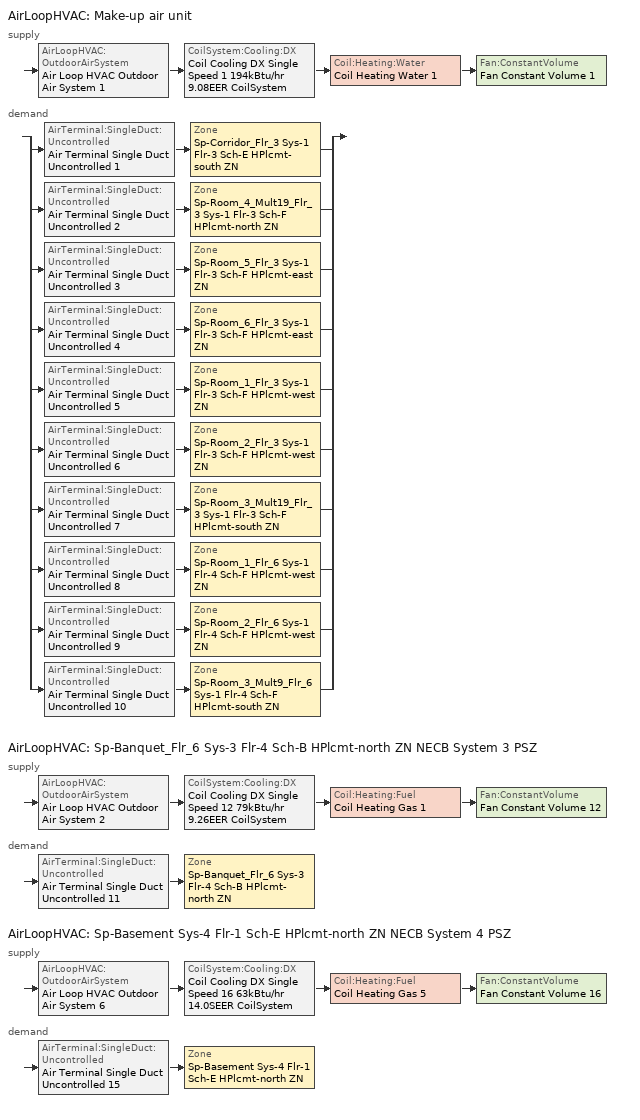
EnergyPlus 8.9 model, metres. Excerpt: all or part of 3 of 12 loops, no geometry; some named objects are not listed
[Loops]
AirLoopHVAC 'Make-up air unit'
 supply: AirLoopHVAC:OutdoorAirSystem 'Air Loop HVAC Outdoor Air System 1' > CoilSystem:Cooling:DX 'Coil Cooling DX Single Speed 1 194kBtu/hr 9.08EER CoilSystem' > Coil:Heating:Water 'Coil Heating Water 1' > Fan:ConstantVolume 'Fan Constant Volume 1'
 demand: split
  | AirTerminal:SingleDuct:Uncontrolled 'Air Terminal Single Duct Uncontrolled 1' > Zone 'Sp-Corridor_Flr_3 Sys-1 Flr-3 Sch-E HPlcmt-south ZN'
  | AirTerminal:SingleDuct:Uncontrolled 'Air Terminal Single Duct Uncontrolled 2' > Zone 'Sp-Room_4_Mult19_Flr_3 Sys-1 Flr-3 Sch-F HPlcmt-north ZN'
  | AirTerminal:SingleDuct:Uncontrolled 'Air Terminal Single Duct Uncontrolled 3' > Zone 'Sp-Room_5_Flr_3 Sys-1 Flr-3 Sch-F HPlcmt-east ZN'
  | AirTerminal:SingleDuct:Uncontrolled 'Air Terminal Single Duct Uncontrolled 4' > Zone 'Sp-Room_6_Flr_3 Sys-1 Flr-3 Sch-F HPlcmt-east ZN'
  | AirTerminal:SingleDuct:Uncontrolled 'Air Terminal Single Duct Uncontrolled 5' > Zone 'Sp-Room_1_Flr_3 Sys-1 Flr-3 Sch-F HPlcmt-west ZN'
  | AirTerminal:SingleDuct:Uncontrolled 'Air Terminal Single Duct Uncontrolled 6' > Zone 'Sp-Room_2_Flr_3 Sys-1 Flr-3 Sch-F HPlcmt-west ZN'
  | AirTerminal:SingleDuct:Uncontrolled 'Air Terminal Single Duct Uncontrolled 7' > Zone 'Sp-Room_3_Mult19_Flr_3 Sys-1 Flr-3 Sch-F HPlcmt-south ZN'
  | AirTerminal:SingleDuct:Uncontrolled 'Air Terminal Single Duct Uncontrolled 8' > Zone 'Sp-Room_1_Flr_6 Sys-1 Flr-4 Sch-F HPlcmt-west ZN'
  | AirTerminal:SingleDuct:Uncontrolled 'Air Terminal Single Duct Uncontrolled 9' > Zone 'Sp-Room_2_Flr_6 Sys-1 Flr-4 Sch-F HPlcmt-west ZN'
  | AirTerminal:SingleDuct:Uncontrolled 'Air Terminal Single Duct Uncontrolled 10' > Zone 'Sp-Room_3_Mult9_Flr_6 Sys-1 Flr-4 Sch-F HPlcmt-south ZN'
AirLoopHVAC 'Sp-Banquet_Flr_6 Sys-3 Flr-4 Sch-B HPlcmt-north ZN NECB System 3 PSZ'
 supply: AirLoopHVAC:OutdoorAirSystem 'Air Loop HVAC Outdoor Air System 2' > CoilSystem:Cooling:DX 'Coil Cooling DX Single Speed 12 79kBtu/hr 9.26EER CoilSystem' > Coil:Heating:Fuel 'Coil Heating Gas 1' > Fan:ConstantVolume 'Fan Constant Volume 12'
 demand: AirTerminal:SingleDuct:Uncontrolled 'Air Terminal Single Duct Uncontrolled 11' > Zone 'Sp-Banquet_Flr_6 Sys-3 Flr-4 Sch-B HPlcmt-north ZN'
AirLoopHVAC 'Sp-Basement Sys-4 Flr-1 Sch-E HPlcmt-north ZN NECB System 4 PSZ'
 supply: AirLoopHVAC:OutdoorAirSystem 'Air Loop HVAC Outdoor Air System 6' > CoilSystem:Cooling:DX 'Coil Cooling DX Single Speed 16 63kBtu/hr 14.0SEER CoilSystem' > Coil:Heating:Fuel 'Coil Heating Gas 5' > Fan:ConstantVolume 'Fan Constant Volume 16'
 demand: AirTerminal:SingleDuct:Uncontrolled 'Air Terminal Single Duct Uncontrolled 15' > Zone 'Sp-Basement Sys-4 Flr-1 Sch-E HPlcmt-north ZN'
[ZoneControl:Thermostat] Control Object Type 1=ThermostatSetpoint:DualSetpoint
Name | Zone or ZoneList | Control Type Schedule | Control Name 1
Sp-Banquet_Flr_6 Sys-3 Flr-4 Sch-B HPlcmt-north ZN Thermostat | Sp-Banquet_Flr_6 Sys-3 Flr-4 Sch-B HPlcmt-north ZN | Sp-Banquet_Flr_6 Sys-3 Flr-4 Sch-B HPlcmt-north ZN Thermostat Schedule | Space Function Dining area - other Thermostat 3
Sp-Basement Sys-4 Flr-1 Sch-E HPlcmt-north ZN Thermostat | Sp-Basement Sys-4 Flr-1 Sch-E HPlcmt-north ZN | Sp-Basement Sys-4 Flr-1 Sch-E HPlcmt-north ZN Thermostat Schedule | Space Function Storage room <= 5 m2 <= 100 m2-sch-E Thermostat 3
Sp-Corridor_Flr_3 Sys-1 Flr-3 Sch-E HPlcmt-south ZN Thermostat | Sp-Corridor_Flr_3 Sys-1 Flr-3 Sch-E HPlcmt-south ZN | Sp-Corridor_Flr_3 Sys-1 Flr-3 Sch-E HPlcmt-south ZN Thermostat Schedule | Space Function Corridor/Transition area - hospital-sch-E Thermostat 3
Sp-Room_1_Flr_3 Sys-1 Flr-3 Sch-F HPlcmt-west ZN Thermostat | Sp-Room_1_Flr_3 Sys-1 Flr-3 Sch-F HPlcmt-west ZN | Sp-Room_1_Flr_3 Sys-1 Flr-3 Sch-F HPlcmt-west ZN Thermostat Schedule | Space Function Guest room Thermostat 13
Sp-Room_1_Flr_6 Sys-1 Flr-4 Sch-F HPlcmt-west ZN Thermostat | Sp-Room_1_Flr_6 Sys-1 Flr-4 Sch-F HPlcmt-west ZN | Sp-Room_1_Flr_6 Sys-1 Flr-4 Sch-F HPlcmt-west ZN Thermostat Schedule | Space Function Guest room Thermostat 16
Sp-Room_2_Flr_3 Sys-1 Flr-3 Sch-F HPlcmt-west ZN Thermostat | Sp-Room_2_Flr_3 Sys-1 Flr-3 Sch-F HPlcmt-west ZN | Sp-Room_2_Flr_3 Sys-1 Flr-3 Sch-F HPlcmt-west ZN Thermostat Schedule | Space Function Guest room Thermostat 14
Sp-Room_2_Flr_6 Sys-1 Flr-4 Sch-F HPlcmt-west ZN Thermostat | Sp-Room_2_Flr_6 Sys-1 Flr-4 Sch-F HPlcmt-west ZN | Sp-Room_2_Flr_6 Sys-1 Flr-4 Sch-F HPlcmt-west ZN Thermostat Schedule | Space Function Guest room Thermostat 17
Sp-Room_3_Mult19_Flr_3 Sys-1 Flr-3 Sch-F HPlcmt-south ZN Thermostat | Sp-Room_3_Mult19_Flr_3 Sys-1 Flr-3 Sch-F HPlcmt-south ZN | Sp-Room_3_Mult19_Flr_3 Sys-1 Flr-3 Sch-F HPlcmt-south ZN Thermostat Schedule | Space Function Guest room Thermostat 15
Sp-Room_3_Mult9_Flr_6 Sys-1 Flr-4 Sch-F HPlcmt-south ZN Thermostat | Sp-Room_3_Mult9_Flr_6 Sys-1 Flr-4 Sch-F HPlcmt-south ZN | Sp-Room_3_Mult9_Flr_6 Sys-1 Flr-4 Sch-F HPlcmt-south ZN Thermostat Schedule | Space Function Guest room Thermostat 18
Sp-Room_4_Mult19_Flr_3 Sys-1 Flr-3 Sch-F HPlcmt-north ZN Thermostat | Sp-Room_4_Mult19_Flr_3 Sys-1 Flr-3 Sch-F HPlcmt-north ZN | Sp-Room_4_Mult19_Flr_3 Sys-1 Flr-3 Sch-F HPlcmt-north ZN Thermostat Schedule | Space Function Guest room Thermostat 10
Sp-Room_5_Flr_3 Sys-1 Flr-3 Sch-F HPlcmt-east ZN Thermostat | Sp-Room_5_Flr_3 Sys-1 Flr-3 Sch-F HPlcmt-east ZN | Sp-Room_5_Flr_3 Sys-1 Flr-3 Sch-F HPlcmt-east ZN Thermostat Schedule | Space Function Guest room Thermostat 11
Sp-Room_6_Flr_3 Sys-1 Flr-3 Sch-F HPlcmt-east ZN Thermostat | Sp-Room_6_Flr_3 Sys-1 Flr-3 Sch-F HPlcmt-east ZN | Sp-Room_6_Flr_3 Sys-1 Flr-3 Sch-F HPlcmt-east ZN Thermostat Schedule | Space Function Guest room Thermostat 12
[ThermostatSetpoint:DualSetpoint]
Name | Heating Setpoint Temperature Schedule | Cooling Setpoint Temperature Schedule
Space Function Dining area - other Thermostat 3 | NECB-B-Thermostat Setpoint-Heating | NECB-B-Thermostat Setpoint-Cooling
Space Function Storage room <= 5 m2 <= 100 m2-sch-E Thermostat 3; Space Function Corridor/Transition area - hospital-sch-E Thermostat 3 | NECB-E-Thermostat Setpoint-Heating | NECB-E-Thermostat Setpoint-Cooling
Space Function Guest room Thermostat 13; Space Function Guest room Thermostat 16; Space Function Guest room Thermostat 14; Space Function Guest room Thermostat 17; Space Function Guest room Thermostat 15; Space Function Guest room Thermostat 18; Space Function Guest room Thermostat 10; Space Function Guest room Thermostat 11; Space Function Guest room Thermostat 12 | NECB-F-Thermostat Setpoint-Heating | NECB-F-Thermostat Setpoint-Cooling
[AirTerminal:SingleDuct:Uncontrolled] Availability Schedule=Always On Discrete; Maximum Air Flow Rate {m3/s}=AutoSize
Air Terminal Single Duct Uncontrolled 11; Air Terminal Single Duct Uncontrolled 15; Air Terminal Single Duct Uncontrolled 1; Air Terminal Single Duct Uncontrolled 5; Air Terminal Single Duct Uncontrolled 8; Air Terminal Single Duct Uncontrolled 6; Air Terminal Single Duct Uncontrolled 9; Air Terminal Single Duct Uncontrolled 7; Air Terminal Single Duct Uncontrolled 10; Air Terminal Single Duct Uncontrolled 2; Air Terminal Single Duct Uncontrolled 3; Air Terminal Single Duct Uncontrolled 4
[Zone equipment]
Sp-Banquet_Flr_6 Sys-3 Flr-4 Sch-B HPlcmt-north ZN: Air Terminal Single Duct Uncontrolled 11, Zone HVAC Baseboard Convective Water 11
Sp-Basement Sys-4 Flr-1 Sch-E HPlcmt-north ZN: Air Terminal Single Duct Uncontrolled 15, Zone HVAC Baseboard Convective Water 15
Sp-Corridor_Flr_3 Sys-1 Flr-3 Sch-E HPlcmt-south ZN: Sp-Corridor_Flr_3 Sys-1 Flr-3 Sch-E HPlcmt-south ZN PTAC, Zone HVAC Baseboard Convective Water 1, Air Terminal Single Duct Uncontrolled 1
Sp-Room_1_Flr_3 Sys-1 Flr-3 Sch-F HPlcmt-west ZN: Sp-Room_1_Flr_3 Sys-1 Flr-3 Sch-F HPlcmt-west ZN PTAC, Zone HVAC Baseboard Convective Water 5, Air Terminal Single Duct Uncontrolled 5
Sp-Room_1_Flr_6 Sys-1 Flr-4 Sch-F HPlcmt-west ZN: Sp-Room_1_Flr_6 Sys-1 Flr-4 Sch-F HPlcmt-west ZN PTAC, Zone HVAC Baseboard Convective Water 8, Air Terminal Single Duct Uncontrolled 8
Sp-Room_2_Flr_3 Sys-1 Flr-3 Sch-F HPlcmt-west ZN: Sp-Room_2_Flr_3 Sys-1 Flr-3 Sch-F HPlcmt-west ZN PTAC, Zone HVAC Baseboard Convective Water 6, Air Terminal Single Duct Uncontrolled 6
Sp-Room_2_Flr_6 Sys-1 Flr-4 Sch-F HPlcmt-west ZN: Sp-Room_2_Flr_6 Sys-1 Flr-4 Sch-F HPlcmt-west ZN PTAC, Zone HVAC Baseboard Convective Water 9, Air Terminal Single Duct Uncontrolled 9
Sp-Room_3_Mult19_Flr_3 Sys-1 Flr-3 Sch-F HPlcmt-south ZN: Sp-Room_3_Mult19_Flr_3 Sys-1 Flr-3 Sch-F HPlcmt-south ZN PTAC, Zone HVAC Baseboard Convective Water 7, Air Terminal Single Duct Uncontrolled 7
Sp-Room_3_Mult9_Flr_6 Sys-1 Flr-4 Sch-F HPlcmt-south ZN: Sp-Room_3_Mult9_Flr_6 Sys-1 Flr-4 Sch-F HPlcmt-south ZN PTAC, Zone HVAC Baseboard Convective Water 10, Air Terminal Single Duct Uncontrolled 10
Sp-Room_4_Mult19_Flr_3 Sys-1 Flr-3 Sch-F HPlcmt-north ZN: Sp-Room_4_Mult19_Flr_3 Sys-1 Flr-3 Sch-F HPlcmt-north ZN PTAC, Zone HVAC Baseboard Convective Water 2, Air Terminal Single Duct Uncontrolled 2
Sp-Room_5_Flr_3 Sys-1 Flr-3 Sch-F HPlcmt-east ZN: Sp-Room_5_Flr_3 Sys-1 Flr-3 Sch-F HPlcmt-east ZN PTAC, Zone HVAC Baseboard Convective Water 3, Air Terminal Single Duct Uncontrolled 3
Sp-Room_6_Flr_3 Sys-1 Flr-3 Sch-F HPlcmt-east ZN: Sp-Room_6_Flr_3 Sys-1 Flr-3 Sch-F HPlcmt-east ZN PTAC, Zone HVAC Baseboard Convective Water 4, Air Terminal Single Duct Uncontrolled 4
[Sizing:Zone] Zone Cooling Design Supply Air Temperature Input Method=SupplyAirTemperature; Zone Cooling Design Supply Air Temperature {C}=13; Zone Cooling Design Supply Air Temperature Difference {deltaC}=11.11; Zone Heating Design Supply Air Temperature Input Method=SupplyAirTemperature; Zone Heating Design Supply Air Temperature {C}=43; Zone Heating Design Supply Air Temperature Difference {deltaC}=11.11; Zone Cooling Design Supply Air Humidity Ratio {kgWater/kgDryAir}=0.0085; Zone Heating Design Supply Air Humidity Ratio {kgWater/kgDryAir}=0.008; Zone Heating Sizing Factor=1.3; Zone Cooling Sizing Factor=1.1; Cooling Design Air Flow Method=DesignDay; Cooling Design Air Flow Rate {m3/s}=0; Cooling Minimum Air Flow per Zone Floor Area {m3/s-m2}=0.000762; Cooling Minimum Air Flow {m3/s}=0; Cooling Minimum Air Flow Fraction=0; Heating Design Air Flow Method=DesignDay; Heating Design Air Flow Rate {m3/s}=0; Heating Maximum Air Flow per Zone Floor Area {m3/s-m2}=0.002032; Heating Maximum Air Flow {m3/s}=0.141576; Heating Maximum Air Flow Fraction=0.3; Account for Dedicated Outdoor Air System=No
Name | Design Specification Outdoor Air Object | Design Specification Zone Air Distribution Object
Sp-Banquet_Flr_6 Sys-3 Flr-4 Sch-B HPlcmt-north ZN | Space Function Dining area - other Ventilation | Sp-Banquet_Flr_6 Sys-3 Flr-4 Sch-B HPlcmt-north ZN Design Spec Zone Air Dist
Sp-Basement Sys-4 Flr-1 Sch-E HPlcmt-north ZN | Space Function Storage room <= 5 m2 <= 100 m2-sch-E Ventilation | Sp-Basement Sys-4 Flr-1 Sch-E HPlcmt-north ZN Design Spec Zone Air Dist
Sp-Corridor_Flr_3 Sys-1 Flr-3 Sch-E HPlcmt-south ZN | Space Function Corridor/Transition area - hospital-sch-E Ventilation | Sp-Corridor_Flr_3 Sys-1 Flr-3 Sch-E HPlcmt-south ZN Design Spec Zone Air Dist
Sp-Room_1_Flr_3 Sys-1 Flr-3 Sch-F HPlcmt-west ZN | Space Function Guest room Ventilation | Sp-Room_1_Flr_3 Sys-1 Flr-3 Sch-F HPlcmt-west ZN Design Spec Zone Air Dist
Sp-Room_1_Flr_6 Sys-1 Flr-4 Sch-F HPlcmt-west ZN | Space Function Guest room Ventilation | Sp-Room_1_Flr_6 Sys-1 Flr-4 Sch-F HPlcmt-west ZN Design Spec Zone Air Dist
Sp-Room_2_Flr_3 Sys-1 Flr-3 Sch-F HPlcmt-west ZN | Space Function Guest room Ventilation | Sp-Room_2_Flr_3 Sys-1 Flr-3 Sch-F HPlcmt-west ZN Design Spec Zone Air Dist
Sp-Room_2_Flr_6 Sys-1 Flr-4 Sch-F HPlcmt-west ZN | Space Function Guest room Ventilation | Sp-Room_2_Flr_6 Sys-1 Flr-4 Sch-F HPlcmt-west ZN Design Spec Zone Air Dist
Sp-Room_3_Mult19_Flr_3 Sys-1 Flr-3 Sch-F HPlcmt-south ZN | Space Function Guest room Ventilation | Sp-Room_3_Mult19_Flr_3 Sys-1 Flr-3 Sch-F HPlcmt-south ZN Design Spec Zone Air Dist
Sp-Room_3_Mult9_Flr_6 Sys-1 Flr-4 Sch-F HPlcmt-south ZN | Space Function Guest room Ventilation | Sp-Room_3_Mult9_Flr_6 Sys-1 Flr-4 Sch-F HPlcmt-south ZN Design Spec Zone Air Dist
Sp-Room_4_Mult19_Flr_3 Sys-1 Flr-3 Sch-F HPlcmt-north ZN | Space Function Guest room Ventilation | Sp-Room_4_Mult19_Flr_3 Sys-1 Flr-3 Sch-F HPlcmt-north ZN Design Spec Zone Air Dist
Sp-Room_5_Flr_3 Sys-1 Flr-3 Sch-F HPlcmt-east ZN | Space Function Guest room Ventilation | Sp-Room_5_Flr_3 Sys-1 Flr-3 Sch-F HPlcmt-east ZN Design Spec Zone Air Dist
Sp-Room_6_Flr_3 Sys-1 Flr-3 Sch-F HPlcmt-east ZN | Space Function Guest room Ventilation | Sp-Room_6_Flr_3 Sys-1 Flr-3 Sch-F HPlcmt-east ZN Design Spec Zone Air Dist
[DesignSpecification:ZoneAirDistribution] Zone Air Distribution Effectiveness in Cooling Mode=1; Zone Air Distribution Effectiveness in Heating Mode=1
Sp-Banquet_Flr_6 Sys-3 Flr-4 Sch-B HPlcmt-north ZN Design Spec Zone Air Dist; Sp-Basement Sys-4 Flr-1 Sch-E HPlcmt-north ZN Design Spec Zone Air Dist; Sp-Corridor_Flr_3 Sys-1 Flr-3 Sch-E HPlcmt-south ZN Design Spec Zone Air Dist; Sp-Room_1_Flr_3 Sys-1 Flr-3 Sch-F HPlcmt-west ZN Design Spec Zone Air Dist; Sp-Room_1_Flr_6 Sys-1 Flr-4 Sch-F HPlcmt-west ZN Design Spec Zone Air Dist; Sp-Room_2_Flr_3 Sys-1 Flr-3 Sch-F HPlcmt-west ZN Design Spec Zone Air Dist; Sp-Room_2_Flr_6 Sys-1 Flr-4 Sch-F HPlcmt-west ZN Design Spec Zone Air Dist; Sp-Room_3_Mult19_Flr_3 Sys-1 Flr-3 Sch-F HPlcmt-south ZN Design Spec Zone Air Dist; Sp-Room_3_Mult9_Flr_6 Sys-1 Flr-4 Sch-F HPlcmt-south ZN Design Spec Zone Air Dist; Sp-Room_4_Mult19_Flr_3 Sys-1 Flr-3 Sch-F HPlcmt-north ZN Design Spec Zone Air Dist; Sp-Room_5_Flr_3 Sys-1 Flr-3 Sch-F HPlcmt-east ZN Design Spec Zone Air Dist; Sp-Room_6_Flr_3 Sys-1 Flr-3 Sch-F HPlcmt-east ZN Design Spec Zone Air Dist
[Controller:MechanicalVentilation] Demand Controlled Ventilation=No; System Outdoor Air Method=ZoneSum
Controller Mechanical Ventilation 2: Availability Schedule=Sp-Banquet_Flr_6 Sys-3 Flr-4 Sch-B HPlcmt-north ZN NECB System 3 PSZ Occ Sch; Zone Name 1=Sp-Banquet_Flr_6 Sys-3 Flr-4 Sch-B HPlcmt-north ZN; Design Specification Outdoor Air Object Name 1=Space Function Dining area - other Ventilation; Design Specification Zone Air Distribution Object Name 1=Sp-Banquet_Flr_6 Sys-3 Flr-4 Sch-B HPlcmt-north ZN Design Spec Zone Air Dist
Controller Mechanical Ventilation 6: Availability Schedule=Sp-Basement Sys-4 Flr-1 Sch-E HPlcmt-north ZN NECB System 4 PSZ Occ Sch; Zone Name 1=Sp-Basement Sys-4 Flr-1 Sch-E HPlcmt-north ZN; Design Specification Outdoor Air Object Name 1=Space Function Storage room <= 5 m2 <= 100 m2-sch-E Ventilation; Design Specification Zone Air Distribution Object Name 1=Sp-Basement Sys-4 Flr-1 Sch-E HPlcmt-north ZN Design Spec Zone Air Dist
Controller Mechanical Ventilation 1: Availability Schedule=Make-up air unit Occ Sch; Zone Name 1=Sp-Corridor_Flr_3 Sys-1 Flr-3 Sch-E HPlcmt-south ZN; Design Specification Outdoor Air Object Name 1=Space Function Corridor/Transition area - hospital-sch-E Ventilation; Design Specification Zone Air Distribution Object Name 1=Sp-Corridor_Flr_3 Sys-1 Flr-3 Sch-E HPlcmt-south ZN Design Spec Zone Air Dist; Zone Name 2=Sp-Room_1_Flr_3 Sys-1 Flr-3 Sch-F HPlcmt-west ZN; Design Specification Outdoor Air Object Name 2=Space Function Guest room Ventilation; Design Specification Zone Air Distribution Object Name 2=Sp-Room_1_Flr_3 Sys-1 Flr-3 Sch-F HPlcmt-west ZN Design Spec Zone Air Dist; Zone Name 3=Sp-Room_1_Flr_6 Sys-1 Flr-4 Sch-F HPlcmt-west ZN; Design Specification Outdoor Air Object Name 3=Space Function Guest room Ventilation; Design Specification Zone Air Distribution Object Name 3=Sp-Room_1_Flr_6 Sys-1 Flr-4 Sch-F HPlcmt-west ZN Design Spec Zone Air Dist; Zone Name 4=Sp-Room_2_Flr_3 Sys-1 Flr-3 Sch-F HPlcmt-west ZN; Design Specification Outdoor Air Object Name 4=Space Function Guest room Ventilation; Design Specification Zone Air Distribution Object Name 4=Sp-Room_2_Flr_3 Sys-1 Flr-3 Sch-F HPlcmt-west ZN Design Spec Zone Air Dist; Zone Name 5=Sp-Room_2_Flr_6 Sys-1 Flr-4 Sch-F HPlcmt-west ZN; Design Specification Outdoor Air Object Name 5=Space Function Guest room Ventilation; Design Specification Zone Air Distribution Object Name 5=Sp-Room_2_Flr_6 Sys-1 Flr-4 Sch-F HPlcmt-west ZN Design Spec Zone Air Dist; Zone Name 6=Sp-Room_3_Mult19_Flr_3 Sys-1 Flr-3 Sch-F HPlcmt-south ZN; Design Specification Outdoor Air Object Name 6=Space Function Guest room Ventilation; Design Specification Zone Air Distribution Object Name 6=Sp-Room_3_Mult19_Flr_3 Sys-1 Flr-3 Sch-F HPlcmt-south ZN Design Spec Zone Air Dist; Zone Name 7=Sp-Room_3_Mult9_Flr_6 Sys-1 Flr-4 Sch-F HPlcmt-south ZN; Design Specification Outdoor Air Object Name 7=Space Function Guest room Ventilation; Design Specification Zone Air Distribution Object Name 7=Sp-Room_3_Mult9_Flr_6 Sys-1 Flr-4 Sch-F HPlcmt-south ZN Design Spec Zone Air Dist; Zone Name 8=Sp-Room_4_Mult19_Flr_3 Sys-1 Flr-3 Sch-F HPlcmt-north ZN; Design Specification Outdoor Air Object Name 8=Space Function Guest room Ventilation; Design Specification Zone Air Distribution Object Name 8=Sp-Room_4_Mult19_Flr_3 Sys-1 Flr-3 Sch-F HPlcmt-north ZN Design Spec Zone Air Dist; Zone Name 9=Sp-Room_5_Flr_3 Sys-1 Flr-3 Sch-F HPlcmt-east ZN; Design Specification Outdoor Air Object Name 9=Space Function Guest room Ventilation; Design Specification Zone Air Distribution Object Name 9=Sp-Room_5_Flr_3 Sys-1 Flr-3 Sch-F HPlcmt-east ZN Design Spec Zone Air Dist; Zone Name 10=Sp-Room_6_Flr_3 Sys-1 Flr-3 Sch-F HPlcmt-east ZN; Design Specification Outdoor Air Object Name 10=Space Function Guest room Ventilation; Design Specification Zone Air Distribution Object Name 10=Sp-Room_6_Flr_3 Sys-1 Flr-3 Sch-F HPlcmt-east ZN Design Spec Zone Air Dist
[DesignSpecification:OutdoorAir] Outdoor Air Method=Sum; Outdoor Air Flow per Person {m3/s-person}=0; Outdoor Air Flow per Zone {m3/s}=0; Outdoor Air Flow Air Changes per Hour {1/hr}=0
Name | Outdoor Air Flow per Zone Floor Area {m3/s-m2}
Space Function Dining area - other Ventilation | 0.0035814
Space Function Storage room <= 5 m2 <= 100 m2-sch-E Ventilation | 0.0003556
Space Function Corridor/Transition area - hospital-sch-E Ventilation | 0.0003048
Space Function Guest room Ventilation | 0.0005588
[Coil:Heating:Water]
Coil Heating Water 1: Availability Schedule=Always On Discrete; U-Factor Times Area Value {W/K}=Autosize; Maximum Water Flow Rate {m3/s}=Autosize; Performance Input Method=UFactorTimesAreaAndDesignWaterFlowRate; Rated Capacity {W}=Autosize; Rated Inlet Water Temperature {C}=82.2; Rated Inlet Air Temperature {C}=16.6; Rated Outlet Water Temperature {C}=71.1; Rated Outlet Air Temperature {C}=32.2; Rated Ratio for Air and Water Convection=0.5
[ZoneHVAC:PackagedTerminalAirConditioner] Availability Schedule=Always On Discrete; Cooling Supply Air Flow Rate {m3/s}=Autosize; Heating Supply Air Flow Rate {m3/s}=Autosize; No Load Supply Air Flow Rate {m3/s}=Autosize; Cooling Outdoor Air Flow Rate {m3/s}=Autosize; Heating Outdoor Air Flow Rate {m3/s}=Autosize; No Load Outdoor Air Flow Rate {m3/s}=Autosize; Fan Placement=DrawThrough
Name | Supply Air Fan | Heating Coil | Cooling Coil
Sp-Corridor_Flr_3 Sys-1 Flr-3 Sch-E HPlcmt-south ZN PTAC | Fan Constant Volume 2 | Coil Heating Electric 1 | Coil Cooling DX Single Speed 2 29kBtu/hr 9.3EER
Sp-Room_1_Flr_3 Sys-1 Flr-3 Sch-F HPlcmt-west ZN PTAC | Fan Constant Volume 6 | Coil Heating Electric 5 | Coil Cooling DX Single Speed 6 16kBtu/hr 9.3EER
Sp-Room_1_Flr_6 Sys-1 Flr-4 Sch-F HPlcmt-west ZN PTAC | Fan Constant Volume 9 | Coil Heating Electric 8 | Coil Cooling DX Single Speed 9 17kBtu/hr 9.3EER
Sp-Room_2_Flr_3 Sys-1 Flr-3 Sch-F HPlcmt-west ZN PTAC | Fan Constant Volume 7 | Coil Heating Electric 6 | Coil Cooling DX Single Speed 7 15kBtu/hr 9.3EER
Sp-Room_2_Flr_6 Sys-1 Flr-4 Sch-F HPlcmt-west ZN PTAC | Fan Constant Volume 10 | Coil Heating Electric 9 | Coil Cooling DX Single Speed 10 16kBtu/hr 9.3EER
Sp-Room_3_Mult19_Flr_3 Sys-1 Flr-3 Sch-F HPlcmt-south ZN PTAC | Fan Constant Volume 8 | Coil Heating Electric 7 | Coil Cooling DX Single Speed 8 4kBtu/hr 11.0EER
Sp-Room_3_Mult9_Flr_6 Sys-1 Flr-4 Sch-F HPlcmt-south ZN PTAC | Fan Constant Volume 11 | Coil Heating Electric 10 | Coil Cooling DX Single Speed 11 8kBtu/hr 10.8EER
Sp-Room_4_Mult19_Flr_3 Sys-1 Flr-3 Sch-F HPlcmt-north ZN PTAC | Fan Constant Volume 3 | Coil Heating Electric 2 | Coil Cooling DX Single Speed 3 2kBtu/hr 11.0EER
Sp-Room_5_Flr_3 Sys-1 Flr-3 Sch-F HPlcmt-east ZN PTAC | Fan Constant Volume 4 | Coil Heating Electric 3 | Coil Cooling DX Single Speed 4 15kBtu/hr 9.4EER
Sp-Room_6_Flr_3 Sys-1 Flr-3 Sch-F HPlcmt-east ZN PTAC | Fan Constant Volume 5 | Coil Heating Electric 4 | Coil Cooling DX Single Speed 5 14kBtu/hr 9.4EER
[Fan:ConstantVolume] Fan Total Efficiency=0.39975; Pressure Rise {Pa}=640; Maximum Flow Rate {m3/s}=AutoSize; Motor Efficiency=0.615; Motor In Airstream Fraction=1
Name | Availability Schedule
Fan Constant Volume 2; Fan Constant Volume 6; Fan Constant Volume 9; Fan Constant Volume 7; Fan Constant Volume 10; Fan Constant Volume 8; Fan Constant Volume 11; Fan Constant Volume 3; Fan Constant Volume 4; Fan Constant Volume 5 | Always On Discrete
Fan Constant Volume 1 | Make-up air unit Occ Sch
Fan Constant Volume 12 | Sp-Banquet_Flr_6 Sys-3 Flr-4 Sch-B HPlcmt-north ZN NECB System 3 PSZ Occ Sch
Fan Constant Volume 16 | Sp-Basement Sys-4 Flr-1 Sch-E HPlcmt-north ZN NECB System 4 PSZ Occ Sch
[Coil:Heating:Electric] Availability Schedule=ON_OFF_ALWAYS_OFF; Efficiency=1; Nominal Capacity {W}=Autosize
Coil Heating Electric 1; Coil Heating Electric 5; Coil Heating Electric 8; Coil Heating Electric 6; Coil Heating Electric 9; Coil Heating Electric 7; Coil Heating Electric 10; Coil Heating Electric 2; Coil Heating Electric 3; Coil Heating Electric 4
[Coil:Cooling:DX:SingleSpeed] Availability Schedule=Always On Discrete; Gross Rated Total Cooling Capacity {W}=Autosize; Gross Rated Sensible Heat Ratio=Autosize; Rated Air Flow Rate {m3/s}=Autosize; Rated Evaporator Fan Power Per Volume Flow Rate {W/(m3/s)}=773.3; Total Cooling Capacity Function of Temperature Curve=DXCOOL-NECB2011-REF-CAPFT; Total Cooling Capacity Function of Flow Fraction Curve=DXCOOL-NECB2011-REF-CAPFFLOW; Energy Input Ratio Function of Temperature Curve=DXCOOL-NECB2011-REF-COOLEIRFT; Energy Input Ratio Function of Flow Fraction Curve=DXCOOL-NECB2011-REF-COOLEIRFFLOW; Part Load Fraction Correlation Curve=DXCOOL-NECB2011-REF-COOLPLFFPLR; Condenser Type=AirCooled; Evaporative Condenser Effectiveness=0; Evaporative Condenser Air Flow Rate {m3/s}=Autosize; Evaporative Condenser Pump Rated Power Consumption {W}=Autosize; Crankcase Heater Capacity {W}=0; Maximum Outdoor Dry-Bulb Temperature for Crankcase Heater Operation {C}=0; Basin Heater Capacity {W/K}=0; Basin Heater Setpoint Temperature {C}=10
Name | Gross Rated Cooling COP {W/W}
Coil Cooling DX Single Speed 2 29kBtu/hr 9.3EER | 3.16659
Coil Cooling DX Single Speed 6 16kBtu/hr 9.3EER | 3.15648
Coil Cooling DX Single Speed 9 17kBtu/hr 9.3EER | 3.15759
Coil Cooling DX Single Speed 7 15kBtu/hr 9.3EER | 3.15621
Coil Cooling DX Single Speed 10 16kBtu/hr 9.3EER | 3.15697
Coil Cooling DX Single Speed 8 4kBtu/hr 11.0EER | 3.72426
Coil Cooling DX Single Speed 11 8kBtu/hr 10.8EER | 3.67005
Coil Cooling DX Single Speed 3 2kBtu/hr 11.0EER | 3.72279
Coil Cooling DX Single Speed 4 15kBtu/hr 9.4EER | 3.18453
Coil Cooling DX Single Speed 5 14kBtu/hr 9.4EER | 3.19615
Coil Cooling DX Single Speed 1 194kBtu/hr 9.08EER | 3.20707
Coil Cooling DX Single Speed 12 79kBtu/hr 9.26EER | 3.18705
Coil Cooling DX Single Speed 16 63kBtu/hr 14.0SEER | 3.8248
[AirLoopHVAC] Design Supply Air Flow Rate {m3/s}=AutoSize
Make-up air unit; Sp-Banquet_Flr_6 Sys-3 Flr-4 Sch-B HPlcmt-north ZN NECB System 3 PSZ; Sp-Basement Sys-4 Flr-1 Sch-E HPlcmt-north ZN NECB System 4 PSZ
[Sizing:System] Design Outdoor Air Flow Rate {m3/s}=Autosize; Central Heating Maximum System Air Flow Ratio=1; Preheat Design Temperature {C}=7; Preheat Design Humidity Ratio {kgWater/kgDryAir}=0.008; Precool Design Temperature {C}=13; Precool Design Humidity Ratio {kgWater/kgDryAir}=0.008; Central Cooling Design Supply Air Temperature {C}=13; Central Heating Design Supply Air Temperature {C}=43; Type of Zone Sum to Use=NonCoincident; Central Cooling Design Supply Air Humidity Ratio {kgWater/kgDryAir}=0.0085; Central Heating Design Supply Air Humidity Ratio {kgWater/kgDryAir}=0.008; Cooling Supply Air Flow Rate Method=DesignDay; Cooling Supply Air Flow Rate {m3/s}=0; Cooling Supply Air Flow Rate Per Floor Area {m3/s-m2}=0.00996765; Cooling Fraction of Autosized Cooling Supply Air Flow Rate=1; Cooling Supply Air Flow Rate Per Unit Cooling Capacity {m3/s-W}=3.94755e-05; Heating Supply Air Flow Rate Method=DesignDay; Heating Supply Air Flow Rate {m3/s}=0; Heating Supply Air Flow Rate Per Floor Area {m3/s-m2}=0.00996765; Heating Fraction of Autosized Heating Supply Air Flow Rate=1; Heating Fraction of Autosized Cooling Supply Air Flow Rate=1; Heating Supply Air Flow Rate Per Unit Heating Capacity {m3/s-W}=3.15882e-05; System Outdoor Air Method=ZoneSum; Zone Maximum Outdoor Air Fraction=1; Cooling Design Capacity Method=CoolingDesignCapacity; Cooling Design Capacity {W}=Autosize; Cooling Design Capacity Per Floor Area {W/m2}=234.7; Fraction of Autosized Cooling Design Capacity=1; Heating Design Capacity Method=HeatingDesignCapacity; Heating Design Capacity {W}=Autosize; Heating Design Capacity Per Floor Area {W/m2}=157; Fraction of Autosized Heating Design Capacity=1; Central Cooling Capacity Control Method=OnOff
Name | Type of Load to Size On | 100% Outdoor Air in Cooling | 100% Outdoor Air in Heating
Make-up air unit | VentilationRequirement | Yes | Yes
Sp-Banquet_Flr_6 Sys-3 Flr-4 Sch-B HPlcmt-north ZN NECB System 3 PSZ; Sp-Basement Sys-4 Flr-1 Sch-E HPlcmt-north ZN NECB System 4 PSZ | Sensible | No | No
[Controller:WaterCoil]
Controller Water Coil 1: Control Variable=Temperature; Action=Normal; Actuator Variable=Flow; Controller Convergence Tolerance {deltaC}=0.0001; Maximum Actuated Flow {m3/s}=Autosize; Minimum Actuated Flow {m3/s}=0
[Controller:OutdoorAir] Minimum Outdoor Air Flow Rate {m3/s}=Autosize; Maximum Outdoor Air Flow Rate {m3/s}=Autosize; Economizer Control Action Type=ModulateFlow; Lockout Type=NoLockout; Minimum Limit Type=FixedMinimum; High Humidity Control=No; Control High Indoor Humidity Based on Outdoor Humidity Ratio=Yes; Heat Recovery Bypass Control Type=BypassWhenWithinEconomizerLimits
Name | Economizer Control Type | Minimum Outdoor Air Schedule | Mechanical Ventilation Controller | Economizer Maximum Limit Dry-Bulb Temperature {C} | Economizer Maximum Limit Enthalpy {J/kg} | Economizer Minimum Limit Dry-Bulb Temperature {C}
Controller Outdoor Air 1 | DifferentialEnthalpy | Make-up air unit Occ Sch | Controller Mechanical Ventilation 1
Controller Outdoor Air 2 | DifferentialEnthalpy | Sp-Banquet_Flr_6 Sys-3 Flr-4 Sch-B HPlcmt-north ZN NECB System 3 PSZ Occ Sch | Controller Mechanical Ventilation 2
Controller Outdoor Air 6 | NoEconomizer | Sp-Basement Sys-4 Flr-1 Sch-E HPlcmt-north ZN NECB System 4 PSZ Occ Sch | Controller Mechanical Ventilation 6 | 28 | 64000 | -100
[SetpointManager:MixedAir] Control Variable=Temperature
Node 46 OS Default SPM; Node 45 OS Default SPM; Node 44 OS Default SPM; Node 115 OS Default SPM; Node 114 OS Default SPM; Node 113 OS Default SPM; Node 167 OS Default SPM; Node 166 OS Default SPM; Node 165 OS Default SPM
[CoilSystem:Cooling:DX] Availability Schedule=Always On Discrete
Name | Cooling Coil
Coil Cooling DX Single Speed 1 194kBtu/hr 9.08EER CoilSystem | Coil Cooling DX Single Speed 1 194kBtu/hr 9.08EER
Coil Cooling DX Single Speed 12 79kBtu/hr 9.26EER CoilSystem | Coil Cooling DX Single Speed 12 79kBtu/hr 9.26EER
Coil Cooling DX Single Speed 16 63kBtu/hr 14.0SEER CoilSystem | Coil Cooling DX Single Speed 16 63kBtu/hr 14.0SEER
[SetpointManager:Scheduled]
Setpoint Manager Scheduled 1: Control Variable=Temperature; Schedule=Makeup-Air Unit Supply Air Temp
[Coil:Heating:Fuel] Availability Schedule=Always On Discrete; Fuel Type=NaturalGas; Burner Efficiency=0.8; Nominal Capacity {W}=AutoSize; Parasitic Electric Load {W}=0; Parasitic Fuel Load {W}=0
Coil Heating Gas 1; Coil Heating Gas 5
[SetpointManager:SingleZone:Reheat] Control Variable=Temperature; Minimum Supply Air Temperature {C}=13; Maximum Supply Air Temperature {C}=43
Name | Control Zone
Setpoint Manager Single Zone Reheat 1 | Sp-Banquet_Flr_6 Sys-3 Flr-4 Sch-B HPlcmt-north ZN
Setpoint Manager Single Zone Reheat 5 | Sp-Basement Sys-4 Flr-1 Sch-E HPlcmt-north ZN
[Schedule:Compact]
Sp-Banquet_Flr_6 Sys-3 Flr-4 Sch-B HPlcmt-north ZN Thermostat Schedule; Sp-Basement Sys-4 Flr-1 Sch-E HPlcmt-north ZN Thermostat Schedule; Sp-Corridor_Flr_3 Sys-1 Flr-3 Sch-E HPlcmt-south ZN Thermostat Schedule; Sp-Room_1_Flr_3 Sys-1 Flr-3 Sch-F HPlcmt-west ZN Thermostat Schedule; Sp-Room_1_Flr_6 Sys-1 Flr-4 Sch-F HPlcmt-west ZN Thermostat Schedule; Sp-Room_2_Flr_3 Sys-1 Flr-3 Sch-F HPlcmt-west ZN Thermostat Schedule; Sp-Room_2_Flr_6 Sys-1 Flr-4 Sch-F HPlcmt-west ZN Thermostat Schedule; Sp-Room_3_Mult19_Flr_3 Sys-1 Flr-3 Sch-F HPlcmt-south ZN Thermostat Schedule; Sp-Room_3_Mult9_Flr_6 Sys-1 Flr-4 Sch-F HPlcmt-south ZN Thermostat Schedule; Sp-Room_4_Mult19_Flr_3 Sys-1 Flr-3 Sch-F HPlcmt-north ZN Thermostat Schedule; Sp-Room_5_Flr_3 Sys-1 Flr-3 Sch-F HPlcmt-east ZN Thermostat Schedule; Sp-Room_6_Flr_3 Sys-1 Flr-3 Sch-F HPlcmt-east ZN Thermostat Schedule: Through: 12/31, For: AllDays, Until: 24:00, 4
[Schedule:Day:Interval]
NECB-B-Thermostat Setpoint-Heating Sun|Hol Day: No, 01:00, 18, 02:00, 22, 09:00, 18, 10:00, 20, 23:00, 22, 24:00, 18
NECB-B-Thermostat Setpoint-Heating Default|Wkdy Day; NECB-B-Thermostat Setpoint-Heating Sat Day; NECB-B-Thermostat Setpoint-Heating Default: No, 02:00, 22, 08:00, 18, 09:00, 20, 24:00, 22
NECB-B-Thermostat Setpoint-Cooling Sun|Hol Day: No, 09:00, 35, 23:00, 24, 24:00, 35
NECB-B-Thermostat Setpoint-Cooling Default|Wkdy Day; NECB-B-Thermostat Setpoint-Cooling Sat Day; NECB-B-Thermostat Setpoint-Cooling Default: No, 01:00, 24, 08:00, 35, 24:00, 24
Sp-Banquet_Flr_6 Sys-3 Flr-4 Sch-B HPlcmt-north ZN NECB System 3 PSZ Occ Sch Sunday: No, 01:00, 0, 02:00, 1, 11:00, 0, 23:00, 1, 24:00, 0
Sp-Banquet_Flr_6 Sys-3 Flr-4 Sch-B HPlcmt-north ZN NECB System 3 PSZ Occ Sch Monday; Sp-Banquet_Flr_6 Sys-3 Flr-4 Sch-B HPlcmt-north ZN NECB System 3 PSZ Occ Sch Tuesday; Sp-Banquet_Flr_6 Sys-3 Flr-4 Sch-B HPlcmt-north ZN NECB System 3 PSZ Occ Sch Wednesday; Sp-Banquet_Flr_6 Sys-3 Flr-4 Sch-B HPlcmt-north ZN NECB System 3 PSZ Occ Sch Thursday; Sp-Banquet_Flr_6 Sys-3 Flr-4 Sch-B HPlcmt-north ZN NECB System 3 PSZ Occ Sch Friday: No, 01:00, 1, 10:00, 0, 24:00, 1
Sp-Banquet_Flr_6 Sys-3 Flr-4 Sch-B HPlcmt-north ZN NECB System 3 PSZ Occ Sch Saturday: No, 02:00, 1, 10:00, 0, 24:00, 1
Sp-Banquet_Flr_6 Sys-3 Flr-4 Sch-B HPlcmt-north ZN NECB System 3 PSZ Occ Sch Default; Sp-Banquet_Flr_6 Sys-3 Flr-4 Sch-B HPlcmt-north ZN NECB System 3 PSZ Occ Sch Summer Design Day; Sp-Banquet_Flr_6 Sys-3 Flr-4 Sch-B HPlcmt-north ZN NECB System 3 PSZ Occ Sch Winter Design Day; Sp-Basement Sys-4 Flr-1 Sch-E HPlcmt-north ZN NECB System 4 PSZ Occ Sch Default; Sp-Basement Sys-4 Flr-1 Sch-E HPlcmt-north ZN NECB System 4 PSZ Occ Sch Summer Design Day; Sp-Basement Sys-4 Flr-1 Sch-E HPlcmt-north ZN NECB System 4 PSZ Occ Sch Winter Design Day; Make-up air unit Occ Sch Monday; Make-up air unit Occ Sch Tuesday; Make-up air unit Occ Sch Wednesday; Make-up air unit Occ Sch Thursday; Make-up air unit Occ Sch Friday; Make-up air unit Occ Sch Default; Make-up air unit Occ Sch Summer Design Day; Make-up air unit Occ Sch Winter Design Day: No, 24:00, 1
NECB-E-Thermostat Setpoint-Heating Sun|Hol Day: No, 24:00, 18
NECB-E-Thermostat Setpoint-Heating Default|Wkdy Day; NECB-E-Thermostat Setpoint-Heating Default: No, 07:00, 18, 08:00, 20, 19:00, 22, 24:00, 18
NECB-E-Thermostat Setpoint-Heating Sat Day: No, 08:00, 18, 09:00, 20, 17:00, 22, 24:00, 18
NECB-E-Thermostat Setpoint-Cooling Sun|Hol Day: No, 24:00, 35
NECB-E-Thermostat Setpoint-Cooling Default|Wkdy Day; NECB-E-Thermostat Setpoint-Cooling Default: No, 07:00, 35, 19:00, 24, 24:00, 35
NECB-E-Thermostat Setpoint-Cooling Sat Day: No, 08:00, 35, 17:00, 24, 24:00, 35
Sp-Basement Sys-4 Flr-1 Sch-E HPlcmt-north ZN NECB System 4 PSZ Occ Sch Sunday: No, 24:00, 0
Sp-Basement Sys-4 Flr-1 Sch-E HPlcmt-north ZN NECB System 4 PSZ Occ Sch Monday; Sp-Basement Sys-4 Flr-1 Sch-E HPlcmt-north ZN NECB System 4 PSZ Occ Sch Tuesday; Sp-Basement Sys-4 Flr-1 Sch-E HPlcmt-north ZN NECB System 4 PSZ Occ Sch Wednesday; Sp-Basement Sys-4 Flr-1 Sch-E HPlcmt-north ZN NECB System 4 PSZ Occ Sch Thursday; Sp-Basement Sys-4 Flr-1 Sch-E HPlcmt-north ZN NECB System 4 PSZ Occ Sch Friday: No, 08:00, 0, 19:00, 1, 24:00, 0
Sp-Basement Sys-4 Flr-1 Sch-E HPlcmt-north ZN NECB System 4 PSZ Occ Sch Saturday: No, 09:00, 0, 13:00, 1, 24:00, 0
sunON_OFF_ALWAYS_OFF 1; wkdON_OFF_ALWAYS_OFF 1; satON_OFF_ALWAYS_OFF 1; Schedule Day 3: No, 01:00, 0, 02:00, 0, 03:00, 0, 04:00, 0, 05:00, 0, 06:00, 0, 07:00, 0, 08:00, 0, 09:00, 0, 10:00, 0, 11:00, 0, 12:00, 0, 13:00, 0, 14:00, 0, 15:00, 0, 16:00, 0, 17:00, 0, 18:00, 0, 19:00, 0, 20:00, 0, 21:00, 0, 22:00, 0, 23:00, 0, 24:00, 0
Make-up air unit Occ Sch Sunday: No, 10:00, 1, 16:00, 0, 24:00, 1
Make-up air unit Occ Sch Saturday: No, 13:00, 1, 16:00, 0, 24:00, 1
NECB-F-Thermostat Setpoint-Heating Sun|Hol Day; NECB-F-Thermostat Setpoint-Heating Default|Wkdy Day; NECB-F-Thermostat Setpoint-Heating Sat Day; NECB-F-Thermostat Setpoint-Heating Default: No, 01:00, 22, 07:00, 18, 08:00, 20, 24:00, 22
NECB-F-Thermostat Setpoint-Cooling Sun|Hol Day; NECB-F-Thermostat Setpoint-Cooling Default|Wkdy Day; NECB-F-Thermostat Setpoint-Cooling Sat Day; NECB-F-Thermostat Setpoint-Cooling Default: No, 24:00, 24
Makeup Air Unit Supply Air Temp Default: No, 24:00, 20
[Schedule:Week:Daily]
NECB-B-Thermostat Setpoint-Heating Week Rule - Jan1-Dec31: NECB-B-Thermostat Setpoint-Heating Sun|Hol Day, NECB-B-Thermostat Setpoint-Heating Default|Wkdy Day, NECB-B-Thermostat Setpoint-Heating Default|Wkdy Day, NECB-B-Thermostat Setpoint-Heating Default|Wkdy Day, NECB-B-Thermostat Setpoint-Heating Default|Wkdy Day, NECB-B-Thermostat Setpoint-Heating Default|Wkdy Day, NECB-B-Thermostat Setpoint-Heating Sat Day, NECB-B-Thermostat Setpoint-Heating Default, NECB-B-Thermostat Setpoint-Heating Default, NECB-B-Thermostat Setpoint-Heating Default, NECB-B-Thermostat Setpoint-Heating Default, NECB-B-Thermostat Setpoint-Heating Default
NECB-B-Thermostat Setpoint-Cooling Week Rule - Jan1-Dec31: NECB-B-Thermostat Setpoint-Cooling Sun|Hol Day, NECB-B-Thermostat Setpoint-Cooling Default|Wkdy Day, NECB-B-Thermostat Setpoint-Cooling Default|Wkdy Day, NECB-B-Thermostat Setpoint-Cooling Default|Wkdy Day, NECB-B-Thermostat Setpoint-Cooling Default|Wkdy Day, NECB-B-Thermostat Setpoint-Cooling Default|Wkdy Day, NECB-B-Thermostat Setpoint-Cooling Sat Day, NECB-B-Thermostat Setpoint-Cooling Default, NECB-B-Thermostat Setpoint-Cooling Default, NECB-B-Thermostat Setpoint-Cooling Default, NECB-B-Thermostat Setpoint-Cooling Default, NECB-B-Thermostat Setpoint-Cooling Default
Sp-Banquet_Flr_6 Sys-3 Flr-4 Sch-B HPlcmt-north ZN NECB System 3 PSZ Occ Sch Week Rule - Jan1-Dec31: Sp-Banquet_Flr_6 Sys-3 Flr-4 Sch-B HPlcmt-north ZN NECB System 3 PSZ Occ Sch Sunday, Sp-Banquet_Flr_6 Sys-3 Flr-4 Sch-B HPlcmt-north ZN NECB System 3 PSZ Occ Sch Monday, Sp-Banquet_Flr_6 Sys-3 Flr-4 Sch-B HPlcmt-north ZN NECB System 3 PSZ Occ Sch Tuesday, Sp-Banquet_Flr_6 Sys-3 Flr-4 Sch-B HPlcmt-north ZN NECB System 3 PSZ Occ Sch Wednesday, Sp-Banquet_Flr_6 Sys-3 Flr-4 Sch-B HPlcmt-north ZN NECB System 3 PSZ Occ Sch Thursday, Sp-Banquet_Flr_6 Sys-3 Flr-4 Sch-B HPlcmt-north ZN NECB System 3 PSZ Occ Sch Friday, Sp-Banquet_Flr_6 Sys-3 Flr-4 Sch-B HPlcmt-north ZN NECB System 3 PSZ Occ Sch Saturday, Sp-Banquet_Flr_6 Sys-3 Flr-4 Sch-B HPlcmt-north ZN NECB System 3 PSZ Occ Sch Default, Sp-Banquet_Flr_6 Sys-3 Flr-4 Sch-B HPlcmt-north ZN NECB System 3 PSZ Occ Sch Summer Design Day, Sp-Banquet_Flr_6 Sys-3 Flr-4 Sch-B HPlcmt-north ZN NECB System 3 PSZ Occ Sch Winter Design Day, Sp-Banquet_Flr_6 Sys-3 Flr-4 Sch-B HPlcmt-north ZN NECB System 3 PSZ Occ Sch Default, Sp-Banquet_Flr_6 Sys-3 Flr-4 Sch-B HPlcmt-north ZN NECB System 3 PSZ Occ Sch Default
NECB-E-Thermostat Setpoint-Heating Week Rule - Jan1-Dec31: NECB-E-Thermostat Setpoint-Heating Sun|Hol Day, NECB-E-Thermostat Setpoint-Heating Default|Wkdy Day, NECB-E-Thermostat Setpoint-Heating Default|Wkdy Day, NECB-E-Thermostat Setpoint-Heating Default|Wkdy Day, NECB-E-Thermostat Setpoint-Heating Default|Wkdy Day, NECB-E-Thermostat Setpoint-Heating Default|Wkdy Day, NECB-E-Thermostat Setpoint-Heating Sat Day, NECB-E-Thermostat Setpoint-Heating Default, NECB-E-Thermostat Setpoint-Heating Default, NECB-E-Thermostat Setpoint-Heating Default, NECB-E-Thermostat Setpoint-Heating Default, NECB-E-Thermostat Setpoint-Heating Default
NECB-E-Thermostat Setpoint-Cooling Week Rule - Jan1-Dec31: NECB-E-Thermostat Setpoint-Cooling Sun|Hol Day, NECB-E-Thermostat Setpoint-Cooling Default|Wkdy Day, NECB-E-Thermostat Setpoint-Cooling Default|Wkdy Day, NECB-E-Thermostat Setpoint-Cooling Default|Wkdy Day, NECB-E-Thermostat Setpoint-Cooling Default|Wkdy Day, NECB-E-Thermostat Setpoint-Cooling Default|Wkdy Day, NECB-E-Thermostat Setpoint-Cooling Sat Day, NECB-E-Thermostat Setpoint-Cooling Default, NECB-E-Thermostat Setpoint-Cooling Default, NECB-E-Thermostat Setpoint-Cooling Default, NECB-E-Thermostat Setpoint-Cooling Default, NECB-E-Thermostat Setpoint-Cooling Default
Sp-Basement Sys-4 Flr-1 Sch-E HPlcmt-north ZN NECB System 4 PSZ Occ Sch Week Rule - Jan1-Dec31: Sp-Basement Sys-4 Flr-1 Sch-E HPlcmt-north ZN NECB System 4 PSZ Occ Sch Sunday, Sp-Basement Sys-4 Flr-1 Sch-E HPlcmt-north ZN NECB System 4 PSZ Occ Sch Monday, Sp-Basement Sys-4 Flr-1 Sch-E HPlcmt-north ZN NECB System 4 PSZ Occ Sch Tuesday, Sp-Basement Sys-4 Flr-1 Sch-E HPlcmt-north ZN NECB System 4 PSZ Occ Sch Wednesday, Sp-Basement Sys-4 Flr-1 Sch-E HPlcmt-north ZN NECB System 4 PSZ Occ Sch Thursday, Sp-Basement Sys-4 Flr-1 Sch-E HPlcmt-north ZN NECB System 4 PSZ Occ Sch Friday, Sp-Basement Sys-4 Flr-1 Sch-E HPlcmt-north ZN NECB System 4 PSZ Occ Sch Saturday, Sp-Basement Sys-4 Flr-1 Sch-E HPlcmt-north ZN NECB System 4 PSZ Occ Sch Default, Sp-Basement Sys-4 Flr-1 Sch-E HPlcmt-north ZN NECB System 4 PSZ Occ Sch Summer Design Day, Sp-Basement Sys-4 Flr-1 Sch-E HPlcmt-north ZN NECB System 4 PSZ Occ Sch Winter Design Day, Sp-Basement Sys-4 Flr-1 Sch-E HPlcmt-north ZN NECB System 4 PSZ Occ Sch Default, Sp-Basement Sys-4 Flr-1 Sch-E HPlcmt-north ZN NECB System 4 PSZ Occ Sch Default
ON_OFF_ALWAYS_OFF Week Rule - Jan1-Dec31: sunON_OFF_ALWAYS_OFF 1, wkdON_OFF_ALWAYS_OFF 1, wkdON_OFF_ALWAYS_OFF 1, wkdON_OFF_ALWAYS_OFF 1, wkdON_OFF_ALWAYS_OFF 1, wkdON_OFF_ALWAYS_OFF 1, satON_OFF_ALWAYS_OFF 1, Schedule Day 3, Schedule Day 3, Schedule Day 3, Schedule Day 3, Schedule Day 3
Make-up air unit Occ Sch Week Rule - Jan1-Dec31: Make-up air unit Occ Sch Sunday, Make-up air unit Occ Sch Monday, Make-up air unit Occ Sch Tuesday, Make-up air unit Occ Sch Wednesday, Make-up air unit Occ Sch Thursday, Make-up air unit Occ Sch Friday, Make-up air unit Occ Sch Saturday, Make-up air unit Occ Sch Default, Make-up air unit Occ Sch Summer Design Day, Make-up air unit Occ Sch Winter Design Day, Make-up air unit Occ Sch Default, Make-up air unit Occ Sch Default
NECB-F-Thermostat Setpoint-Heating Week Rule - Jan1-Dec31: NECB-F-Thermostat Setpoint-Heating Sun|Hol Day, NECB-F-Thermostat Setpoint-Heating Default|Wkdy Day, NECB-F-Thermostat Setpoint-Heating Default|Wkdy Day, NECB-F-Thermostat Setpoint-Heating Default|Wkdy Day, NECB-F-Thermostat Setpoint-Heating Default|Wkdy Day, NECB-F-Thermostat Setpoint-Heating Default|Wkdy Day, NECB-F-Thermostat Setpoint-Heating Sat Day, NECB-F-Thermostat Setpoint-Heating Default, NECB-F-Thermostat Setpoint-Heating Default, NECB-F-Thermostat Setpoint-Heating Default, NECB-F-Thermostat Setpoint-Heating Default, NECB-F-Thermostat Setpoint-Heating Default
NECB-F-Thermostat Setpoint-Cooling Week Rule - Jan1-Dec31: NECB-F-Thermostat Setpoint-Cooling Sun|Hol Day, NECB-F-Thermostat Setpoint-Cooling Default|Wkdy Day, NECB-F-Thermostat Setpoint-Cooling Default|Wkdy Day, NECB-F-Thermostat Setpoint-Cooling Default|Wkdy Day, NECB-F-Thermostat Setpoint-Cooling Default|Wkdy Day, NECB-F-Thermostat Setpoint-Cooling Default|Wkdy Day, NECB-F-Thermostat Setpoint-Cooling Sat Day, NECB-F-Thermostat Setpoint-Cooling Default, NECB-F-Thermostat Setpoint-Cooling Default, NECB-F-Thermostat Setpoint-Cooling Default, NECB-F-Thermostat Setpoint-Cooling Default, NECB-F-Thermostat Setpoint-Cooling Default
Makeup-Air Unit Supply Air Temp Week Rule - Jan1-Dec31: Makeup Air Unit Supply Air Temp Default, Makeup Air Unit Supply Air Temp Default, Makeup Air Unit Supply Air Temp Default, Makeup Air Unit Supply Air Temp Default, Makeup Air Unit Supply Air Temp Default, Makeup Air Unit Supply Air Temp Default, Makeup Air Unit Supply Air Temp Default, Makeup Air Unit Supply Air Temp Default, Makeup Air Unit Supply Air Temp Default, Makeup Air Unit Supply Air Temp Default, Makeup Air Unit Supply Air Temp Default, Makeup Air Unit Supply Air Temp Default
[Schedule:Year]
NECB-B-Thermostat Setpoint-Heating: NECB-B-Thermostat Setpoint-Heating Week Rule - Jan1-Dec31, 1, 1, 12, 31
NECB-B-Thermostat Setpoint-Cooling: NECB-B-Thermostat Setpoint-Cooling Week Rule - Jan1-Dec31, 1, 1, 12, 31
Sp-Banquet_Flr_6 Sys-3 Flr-4 Sch-B HPlcmt-north ZN NECB System 3 PSZ Occ Sch: Sp-Banquet_Flr_6 Sys-3 Flr-4 Sch-B HPlcmt-north ZN NECB System 3 PSZ Occ Sch Week Rule - Jan1-Dec31, 1, 1, 12, 31
NECB-E-Thermostat Setpoint-Heating: NECB-E-Thermostat Setpoint-Heating Week Rule - Jan1-Dec31, 1, 1, 12, 31
NECB-E-Thermostat Setpoint-Cooling: NECB-E-Thermostat Setpoint-Cooling Week Rule - Jan1-Dec31, 1, 1, 12, 31
Sp-Basement Sys-4 Flr-1 Sch-E HPlcmt-north ZN NECB System 4 PSZ Occ Sch: Sp-Basement Sys-4 Flr-1 Sch-E HPlcmt-north ZN NECB System 4 PSZ Occ Sch Week Rule - Jan1-Dec31, 1, 1, 12, 31
ON_OFF_ALWAYS_OFF: ON_OFF_ALWAYS_OFF Week Rule - Jan1-Dec31, 1, 1, 12, 31
Make-up air unit Occ Sch: Make-up air unit Occ Sch Week Rule - Jan1-Dec31, 1, 1, 12, 31
NECB-F-Thermostat Setpoint-Heating: NECB-F-Thermostat Setpoint-Heating Week Rule - Jan1-Dec31, 1, 1, 12, 31
NECB-F-Thermostat Setpoint-Cooling: NECB-F-Thermostat Setpoint-Cooling Week Rule - Jan1-Dec31, 1, 1, 12, 31
Makeup-Air Unit Supply Air Temp: Makeup-Air Unit Supply Air Temp Week Rule - Jan1-Dec31, 1, 1, 12, 31
[Schedule:Constant]
Always On Discrete: Hourly Value=1
[Curve:Biquadratic] Minimum Value of x {BasedOnField A2}=13; Maximum Value of x {BasedOnField A2}=24; Minimum Value of y {BasedOnField A3}=24; Maximum Value of y {BasedOnField A3}=46
Name | Coefficient1 Constant | Coefficient2 x | Coefficient3 x**2 | Coefficient4 y | Coefficient5 y**2 | Coefficient6 x*y
DXCOOL-NECB2011-REF-CAPFT | 0.867905 | 0.0142459 | 0.00055436 | -0.0075575 | 3.3e-05 | -0.0001918
DXCOOL-NECB2011-REF-COOLEIRFT | 0.116936 | 0.0284933 | -0.0004112 | 0.0214108 | 0.00016103 | -0.0006791
[Curve:Quadratic] Coefficient1 Constant=1; Coefficient2 x=0; Coefficient3 x**2=0; Minimum Value of x {BasedOnField A2}=0; Maximum Value of x {BasedOnField A2}=1
DXCOOL-NECB2011-REF-CAPFFLOW; DXCOOL-NECB2011-REF-COOLEIRFFLOW
[Curve:Cubic]
DXCOOL-NECB2011-REF-COOLPLFFPLR: Coefficient1 Constant=0.0277; Coefficient2 x=4.9151; Coefficient3 x**2=-8.184; Coefficient4 x**3=4.2702; Minimum Value of x {BasedOnField A2}=0.7; Maximum Value of x {BasedOnField A2}=1
